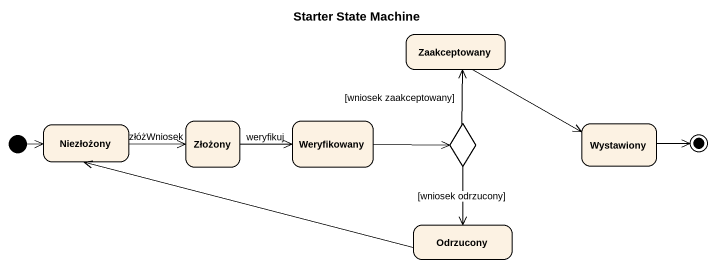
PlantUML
@startuml
title Starter State Machine
hide empty description
state Zaakceptowany
state Niezłożony
state Złożony
state Weryfikowany
state choice1 <<choice>>
state Wystawiony
state Odrzucony
[*] -right-> Niezłożony
Zaakceptowany -right-> Wystawiony
Niezłożony -right-> Złożony : złóżWniosek
Złożony -right-> Weryfikowany : weryfikuj
Weryfikowany -right-> choice1
choice1 -up-> Zaakceptowany : [wniosek zaakceptowany]
choice1 --> Odrzucony : [wniosek odrzucony]
Odrzucony -left-> Niezłożony
Wystawiony -right-> [*]
@enduml
